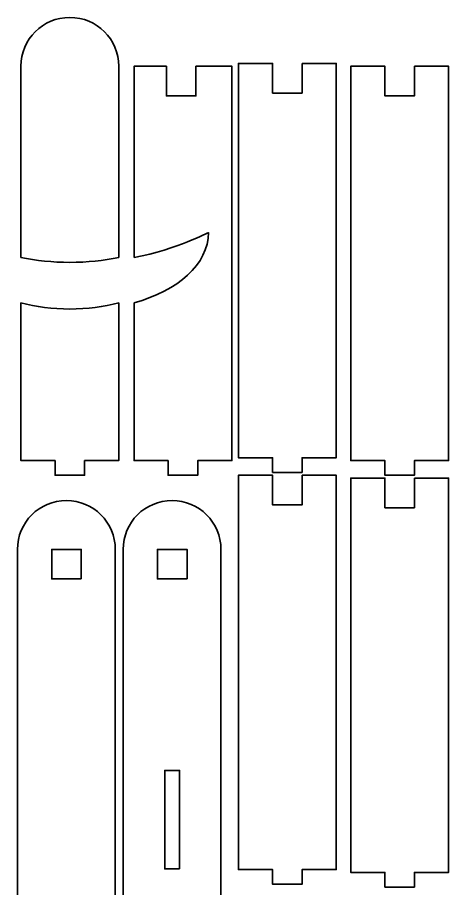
# Model space of a CAD drawing. Header units: centimetres. Extents: x -25 to 22.7, y -14.3 to 15.
# Drawn here: x 4.86 to 13.6, y -2.8 to 14.88 of the extents above; entities that cross this region are included whole.
import ezdxf

# ---------------------------------------------------------------- set-up
doc = ezdxf.new("R2010")
doc.units = ezdxf.units.CM
doc.header["$MEASUREMENT"] = 0
doc.layers.add('Layer 1', color=7, linetype='Continuous')

msp = doc.modelspace()

# ---------------------------------------------------------------- linework, layer by layer
at = {"layer": 'Layer 1', "color": 250, "lineweight": 35}
for points, knots in [([(6.91807, 13.88674), (6.91807, 14.43434), (6.47417, 14.87824), (5.92658, 14.87824), (5.92658, 14.87824), (5.37898, 14.87824), (4.93507, 14.43434), (4.93507, 13.88674)], [0, 0, 0, 0, 0.33333333, 0.33333333, 0.33333333, 0.33333333, 1, 1, 1, 1]), ([(8.48366, 13.88675), (8.48366, 13.88675), (8.48366, 13.28675), (8.48366, 13.28675), (8.48366, 13.28675), (8.48366, 13.28675), (7.88366, 13.28675), (7.88366, 13.28675), (7.88366, 13.28675), (7.88366, 13.28675), (7.88366, 13.88675), (7.88366, 13.88675), (7.88366, 13.88675), (7.88366, 13.88675), (7.22744, 13.88675), (7.22744, 13.88675), (7.22744, 13.88675), (7.22744, 13.88675), (7.22744, 10.00541), (7.22744, 10.00541)], [0, 0, 0, 0, 0.16666667, 0.16666667, 0.16666667, 0.16666667, 0.33333333, 0.33333333, 0.33333333, 0.33333333, 0.5, 0.5, 0.5, 0.5, 0.66666667, 0.66666667, 0.66666667, 0.66666667, 1, 1, 1, 1]), ([(7.22744, 9.08778), (7.22744, 9.08778), (7.22744, 5.88675), (7.22744, 5.88675), (7.22744, 5.88675), (7.22744, 5.88675), (7.91894, 5.88675), (7.91894, 5.88675), (7.91894, 5.88675), (7.91894, 5.88675), (7.91894, 5.58675), (7.91894, 5.58675), (7.91894, 5.58675), (7.91894, 5.58675), (8.51894, 5.58675), (8.51894, 5.58675), (8.51894, 5.58675), (8.51894, 5.58675), (8.51894, 5.88675), (8.51894, 5.88675), (8.51894, 5.88675), (8.51894, 5.88675), (9.21044, 5.88675), (9.21044, 5.88675), (9.21044, 5.88675), (9.21044, 5.88675), (9.21044, 13.88675), (9.21044, 13.88675), (9.21044, 13.88675), (9.21044, 13.88675), (8.48366, 13.88675), (8.48366, 13.88675)], [0, 0, 0, 0, 0.11111111, 0.11111111, 0.11111111, 0.11111111, 0.22222222, 0.22222222, 0.22222222, 0.22222222, 0.33333333, 0.33333333, 0.33333333, 0.33333333, 0.44444444, 0.44444444, 0.44444444, 0.44444444, 0.55555556, 0.55555556, 0.55555556, 0.55555556, 0.66666667, 0.66666667, 0.66666667, 0.66666667, 0.77777778, 0.77777778, 0.77777778, 0.77777778, 1, 1, 1, 1]), ([(10.63487, 13.94422), (10.63487, 13.94422), (10.63487, 13.34422), (10.63487, 13.34422), (10.63487, 13.34422), (10.63487, 13.34422), (10.03487, 13.34422), (10.03487, 13.34422), (10.03487, 13.34422), (10.03487, 13.34422), (10.03487, 13.94422), (10.03487, 13.94422), (10.03487, 13.94422), (10.03487, 13.94422), (9.34337, 13.94422), (9.34337, 13.94422), (9.34337, 13.94422), (9.34337, 13.94422), (9.34337, 5.94422), (9.34337, 5.94422), (9.34337, 5.94422), (9.34337, 5.94422), (10.03487, 5.94422), (10.03487, 5.94422), (10.03487, 5.94422), (10.03487, 5.94422), (10.03487, 5.64422), (10.03487, 5.64422), (10.03487, 5.64422), (10.03487, 5.64422), (10.63487, 5.64422), (10.63487, 5.64422), (10.63487, 5.64422), (10.63487, 5.64422), (10.63487, 5.94422), (10.63487, 5.94422), (10.63487, 5.94422), (10.63487, 5.94422), (11.32637, 5.94422), (11.32637, 5.94422), (11.32637, 5.94422), (11.32637, 5.94422), (11.32637, 13.94422), (11.32637, 13.94422), (11.32637, 13.94422), (11.32637, 13.94422), (10.63487, 13.94422), (10.63487, 13.94422)], [0, 0, 0, 0, 0.07692308, 0.07692308, 0.07692308, 0.07692308, 0.15384615, 0.15384615, 0.15384615, 0.15384615, 0.23076923, 0.23076923, 0.23076923, 0.23076923, 0.30769231, 0.30769231, 0.30769231, 0.30769231, 0.38461538, 0.38461538, 0.38461538, 0.38461538, 0.46153846, 0.46153846, 0.46153846, 0.46153846, 0.53846154, 0.53846154, 0.53846154, 0.53846154, 0.61538462, 0.61538462, 0.61538462, 0.61538462, 0.69230769, 0.69230769, 0.69230769, 0.69230769, 0.76923077, 0.76923077, 0.76923077, 0.76923077, 0.84615385, 0.84615385, 0.84615385, 0.84615385, 1, 1, 1, 1]), ([(12.91124, 13.88674), (12.91124, 13.88674), (12.91124, 13.28675), (12.91124, 13.28675), (12.91124, 13.28675), (12.91124, 13.28675), (12.31124, 13.28675), (12.31124, 13.28675), (12.31124, 13.28675), (12.31124, 13.28675), (12.31124, 13.88674), (12.31124, 13.88674), (12.31124, 13.88674), (12.31124, 13.88674), (11.61974, 13.88674), (11.61974, 13.88674), (11.61974, 13.88674), (11.61974, 13.88674), (11.61974, 5.88674), (11.61974, 5.88674), (11.61974, 5.88674), (11.61974, 5.88674), (12.31124, 5.88674), (12.31124, 5.88674), (12.31124, 5.88674), (12.31124, 5.88674), (12.31124, 5.58675), (12.31124, 5.58675), (12.31124, 5.58675), (12.31124, 5.58675), (12.91125, 5.58675), (12.91125, 5.58675), (12.91125, 5.58675), (12.91125, 5.58675), (12.91125, 5.88674), (12.91125, 5.88674), (12.91125, 5.88674), (12.91125, 5.88674), (13.60275, 5.88674), (13.60275, 5.88674), (13.60275, 5.88674), (13.60275, 5.88674), (13.60275, 13.88674), (13.60275, 13.88674), (13.60275, 13.88674), (13.60275, 13.88674), (12.91124, 13.88674), (12.91124, 13.88674)], [0, 0, 0, 0, 0.07692308, 0.07692308, 0.07692308, 0.07692308, 0.15384615, 0.15384615, 0.15384615, 0.15384615, 0.23076923, 0.23076923, 0.23076923, 0.23076923, 0.30769231, 0.30769231, 0.30769231, 0.30769231, 0.38461538, 0.38461538, 0.38461538, 0.38461538, 0.46153846, 0.46153846, 0.46153846, 0.46153846, 0.53846154, 0.53846154, 0.53846154, 0.53846154, 0.61538462, 0.61538462, 0.61538462, 0.61538462, 0.69230769, 0.69230769, 0.69230769, 0.69230769, 0.76923077, 0.76923077, 0.76923077, 0.76923077, 0.84615385, 0.84615385, 0.84615385, 0.84615385, 1, 1, 1, 1]), ([(7.22744, 10.00541), (8.11483, 10.17692), (8.73594, 10.51286), (8.73594, 10.51286), (8.73594, 10.51286), (8.73594, 9.87436), (8.11483, 9.32612), (7.22744, 9.08778)], [0, 0, 0, 0, 0.33333333, 0.33333333, 0.33333333, 0.33333333, 1, 1, 1, 1]), ([(4.93507, 10.0054), (5.23912, 9.94664), (5.57423, 9.90707), (5.92658, 9.90707), (5.92658, 9.90707), (6.27892, 9.90707), (6.61404, 9.94664), (6.91807, 10.0054)], [0, 0, 0, 0, 0.33333333, 0.33333333, 0.33333333, 0.33333333, 1, 1, 1, 1]), ([(4.93507, 9.08778), (4.93507, 9.08778), (4.93507, 5.88674), (4.93507, 5.88674), (4.93507, 5.88674), (4.93507, 5.88674), (5.62658, 5.88674), (5.62658, 5.88674), (5.62658, 5.88674), (5.62658, 5.88674), (5.62658, 5.58675), (5.62658, 5.58675), (5.62658, 5.58675), (5.62658, 5.58675), (6.22658, 5.58675), (6.22658, 5.58675), (6.22658, 5.58675), (6.22658, 5.58675), (6.22658, 5.88674), (6.22658, 5.88674), (6.22658, 5.88674), (6.22658, 5.88674), (6.91807, 5.88674), (6.91807, 5.88674), (6.91807, 5.88674), (6.91807, 5.88674), (6.91807, 9.08778), (6.91807, 9.08778)], [0, 0, 0, 0, 0.125, 0.125, 0.125, 0.125, 0.25, 0.25, 0.25, 0.25, 0.375, 0.375, 0.375, 0.375, 0.5, 0.5, 0.5, 0.5, 0.625, 0.625, 0.625, 0.625, 0.75, 0.75, 0.75, 0.75, 1, 1, 1, 1]), ([(6.91807, 9.08778), (6.61404, 9.00612), (6.27892, 8.96064), (5.92657, 8.96064), (5.92657, 8.96064), (5.57423, 8.96064), (5.23911, 9.00612), (4.93507, 9.08778)], [0, 0, 0, 0, 0.33333333, 0.33333333, 0.33333333, 0.33333333, 1, 1, 1, 1]), ([(10.63487, 5.58675), (10.63487, 5.58675), (10.63487, 4.98675), (10.63487, 4.98675), (10.63487, 4.98675), (10.63487, 4.98675), (10.03487, 4.98675), (10.03487, 4.98675), (10.03487, 4.98675), (10.03487, 4.98675), (10.03487, 5.58675), (10.03487, 5.58675), (10.03487, 5.58675), (10.03487, 5.58675), (9.34337, 5.58675), (9.34337, 5.58675), (9.34337, 5.58675), (9.34337, 5.58675), (9.34337, -2.41324), (9.34337, -2.41324), (9.34337, -2.41324), (9.34337, -2.41324), (10.03487, -2.41324), (10.03487, -2.41324), (10.03487, -2.41324), (10.03487, -2.41324), (10.03487, -2.71324), (10.03487, -2.71324), (10.03487, -2.71324), (10.03487, -2.71324), (10.63487, -2.71324), (10.63487, -2.71324), (10.63487, -2.71324), (10.63487, -2.71324), (10.63487, -2.41324), (10.63487, -2.41324), (10.63487, -2.41324), (10.63487, -2.41324), (11.32637, -2.41324), (11.32637, -2.41324), (11.32637, -2.41324), (11.32637, -2.41324), (11.32637, 5.58675), (11.32637, 5.58675), (11.32637, 5.58675), (11.32637, 5.58675), (10.63487, 5.58675), (10.63487, 5.58675)], [0, 0, 0, 0, 0.07692308, 0.07692308, 0.07692308, 0.07692308, 0.15384615, 0.15384615, 0.15384615, 0.15384615, 0.23076923, 0.23076923, 0.23076923, 0.23076923, 0.30769231, 0.30769231, 0.30769231, 0.30769231, 0.38461538, 0.38461538, 0.38461538, 0.38461538, 0.46153846, 0.46153846, 0.46153846, 0.46153846, 0.53846154, 0.53846154, 0.53846154, 0.53846154, 0.61538462, 0.61538462, 0.61538462, 0.61538462, 0.69230769, 0.69230769, 0.69230769, 0.69230769, 0.76923077, 0.76923077, 0.76923077, 0.76923077, 0.84615385, 0.84615385, 0.84615385, 0.84615385, 1, 1, 1, 1]), ([(12.91124, 5.52927), (12.91124, 5.52927), (12.91124, 4.92927), (12.91124, 4.92927), (12.91124, 4.92927), (12.91124, 4.92927), (12.31124, 4.92927), (12.31124, 4.92927), (12.31124, 4.92927), (12.31124, 4.92927), (12.31124, 5.52927), (12.31124, 5.52927), (12.31124, 5.52927), (12.31124, 5.52927), (11.61974, 5.52927), (11.61974, 5.52927), (11.61974, 5.52927), (11.61974, 5.52927), (11.61974, -2.47072), (11.61974, -2.47072), (11.61974, -2.47072), (11.61974, -2.47072), (12.31124, -2.47072), (12.31124, -2.47072), (12.31124, -2.47072), (12.31124, -2.47072), (12.31124, -2.77072), (12.31124, -2.77072), (12.31124, -2.77072), (12.31124, -2.77072), (12.91125, -2.77072), (12.91125, -2.77072), (12.91125, -2.77072), (12.91125, -2.77072), (12.91125, -2.47072), (12.91125, -2.47072), (12.91125, -2.47072), (12.91125, -2.47072), (13.60275, -2.47072), (13.60275, -2.47072), (13.60275, -2.47072), (13.60275, -2.47072), (13.60275, 5.52927), (13.60275, 5.52927), (13.60275, 5.52927), (13.60275, 5.52927), (12.91124, 5.52927), (12.91124, 5.52927)], [0, 0, 0, 0, 0.07692308, 0.07692308, 0.07692308, 0.07692308, 0.15384615, 0.15384615, 0.15384615, 0.15384615, 0.23076923, 0.23076923, 0.23076923, 0.23076923, 0.30769231, 0.30769231, 0.30769231, 0.30769231, 0.38461538, 0.38461538, 0.38461538, 0.38461538, 0.46153846, 0.46153846, 0.46153846, 0.46153846, 0.53846154, 0.53846154, 0.53846154, 0.53846154, 0.61538462, 0.61538462, 0.61538462, 0.61538462, 0.69230769, 0.69230769, 0.69230769, 0.69230769, 0.76923077, 0.76923077, 0.76923077, 0.76923077, 0.84615385, 0.84615385, 0.84615385, 0.84615385, 1, 1, 1, 1]), ([(4.86451, 4.08342), (4.86451, 4.08342), (4.86451, -3.91657), (4.86451, -3.91657), (4.86451, -3.91657), (4.86451, -3.91657), (5.55602, -3.91657), (5.55602, -3.91657), (5.55602, -3.91657), (5.55602, -3.91657), (5.55602, -4.21657), (5.55602, -4.21657), (5.55602, -4.21657), (5.55602, -4.21657), (6.15602, -4.21657), (6.15602, -4.21657), (6.15602, -4.21657), (6.15602, -4.21657), (6.15602, -3.91657), (6.15602, -3.91657), (6.15602, -3.91657), (6.15602, -3.91657), (6.84751, -3.91657), (6.84751, -3.91657), (6.84751, -3.91657), (6.84751, -3.91657), (6.84751, 4.08342), (6.84751, 4.08342)], [0, 0, 0, 0, 0.125, 0.125, 0.125, 0.125, 0.25, 0.25, 0.25, 0.25, 0.375, 0.375, 0.375, 0.375, 0.5, 0.5, 0.5, 0.5, 0.625, 0.625, 0.625, 0.625, 0.75, 0.75, 0.75, 0.75, 1, 1, 1, 1]), ([(6.15922, 3.48342), (6.15922, 3.48342), (5.55922, 3.48342), (5.55922, 3.48342), (5.55922, 3.48342), (5.55922, 3.48342), (5.55922, 4.08342), (5.55922, 4.08342), (5.55922, 4.08342), (5.55922, 4.08342), (6.15922, 4.08342), (6.15922, 4.08342), (6.15922, 4.08342), (6.15922, 4.08342), (6.15922, 3.48342), (6.15922, 3.48342)], [0, 0, 0, 0, 0.2, 0.2, 0.2, 0.2, 0.4, 0.4, 0.4, 0.4, 0.6, 0.6, 0.6, 0.6, 1, 1, 1, 1]), ([(7.00695, 4.08342), (7.00695, 4.08342), (7.00695, -3.91657), (7.00695, -3.91657), (7.00695, -3.91657), (7.00695, -3.91657), (7.69845, -3.91657), (7.69845, -3.91657), (7.69845, -3.91657), (7.69845, -3.91657), (7.69845, -4.21657), (7.69845, -4.21657), (7.69845, -4.21657), (7.69845, -4.21657), (8.29845, -4.21657), (8.29845, -4.21657), (8.29845, -4.21657), (8.29845, -4.21657), (8.29845, -3.91657), (8.29845, -3.91657), (8.29845, -3.91657), (8.29845, -3.91657), (8.98995, -3.91657), (8.98995, -3.91657), (8.98995, -3.91657), (8.98995, -3.91657), (8.98995, 4.08342), (8.98995, 4.08342)], [0, 0, 0, 0, 0.125, 0.125, 0.125, 0.125, 0.25, 0.25, 0.25, 0.25, 0.375, 0.375, 0.375, 0.375, 0.5, 0.5, 0.5, 0.5, 0.625, 0.625, 0.625, 0.625, 0.75, 0.75, 0.75, 0.75, 1, 1, 1, 1]), ([(8.30165, 3.48342), (8.30165, 3.48342), (7.70166, 3.48342), (7.70166, 3.48342), (7.70166, 3.48342), (7.70166, 3.48342), (7.70166, 4.08342), (7.70166, 4.08342), (7.70166, 4.08342), (7.70166, 4.08342), (8.30165, 4.08342), (8.30165, 4.08342), (8.30165, 4.08342), (8.30165, 4.08342), (8.30165, 3.48342), (8.30165, 3.48342)], [0, 0, 0, 0, 0.2, 0.2, 0.2, 0.2, 0.4, 0.4, 0.4, 0.4, 0.6, 0.6, 0.6, 0.6, 1, 1, 1, 1]), ([(8.15165, -2.40173), (8.15165, -2.40173), (7.85165, -2.40173), (7.85165, -2.40173), (7.85165, -2.40173), (7.85165, -2.40173), (7.85165, -0.40173), (7.85165, -0.40173), (7.85165, -0.40173), (7.85165, -0.40173), (8.15165, -0.40173), (8.15165, -0.40173), (8.15165, -0.40173), (8.15165, -0.40173), (8.15165, -2.40173), (8.15165, -2.40173)], [0, 0, 0, 0, 0.2, 0.2, 0.2, 0.2, 0.4, 0.4, 0.4, 0.4, 0.6, 0.6, 0.6, 0.6, 1, 1, 1, 1])]:
    msp.add_open_spline(points, degree=3, knots=knots, dxfattribs=at)
for points in [[(4.93507, 13.88674), (4.93507, 13.88674), (4.93507, 10.0054), (4.93507, 10.0054)], [(6.91807, 10.0054), (6.91807, 10.0054), (6.91807, 13.88674), (6.91807, 13.88674)], [(5.85602, 5.07492), (5.30843, 5.07492), (4.86451, 4.63101), (4.86451, 4.08342)], [(6.84751, 4.08342), (6.84751, 4.63101), (6.40361, 5.07492), (5.85602, 5.07492)], [(7.99846, 5.07492), (7.45086, 5.07492), (7.00695, 4.63101), (7.00695, 4.08342)], [(8.98995, 4.08342), (8.98995, 4.63101), (8.54604, 5.07492), (7.99846, 5.07492)]]:
    msp.add_open_spline(points, degree=3, dxfattribs=at)

doc.saveas('drawing.dxf')
